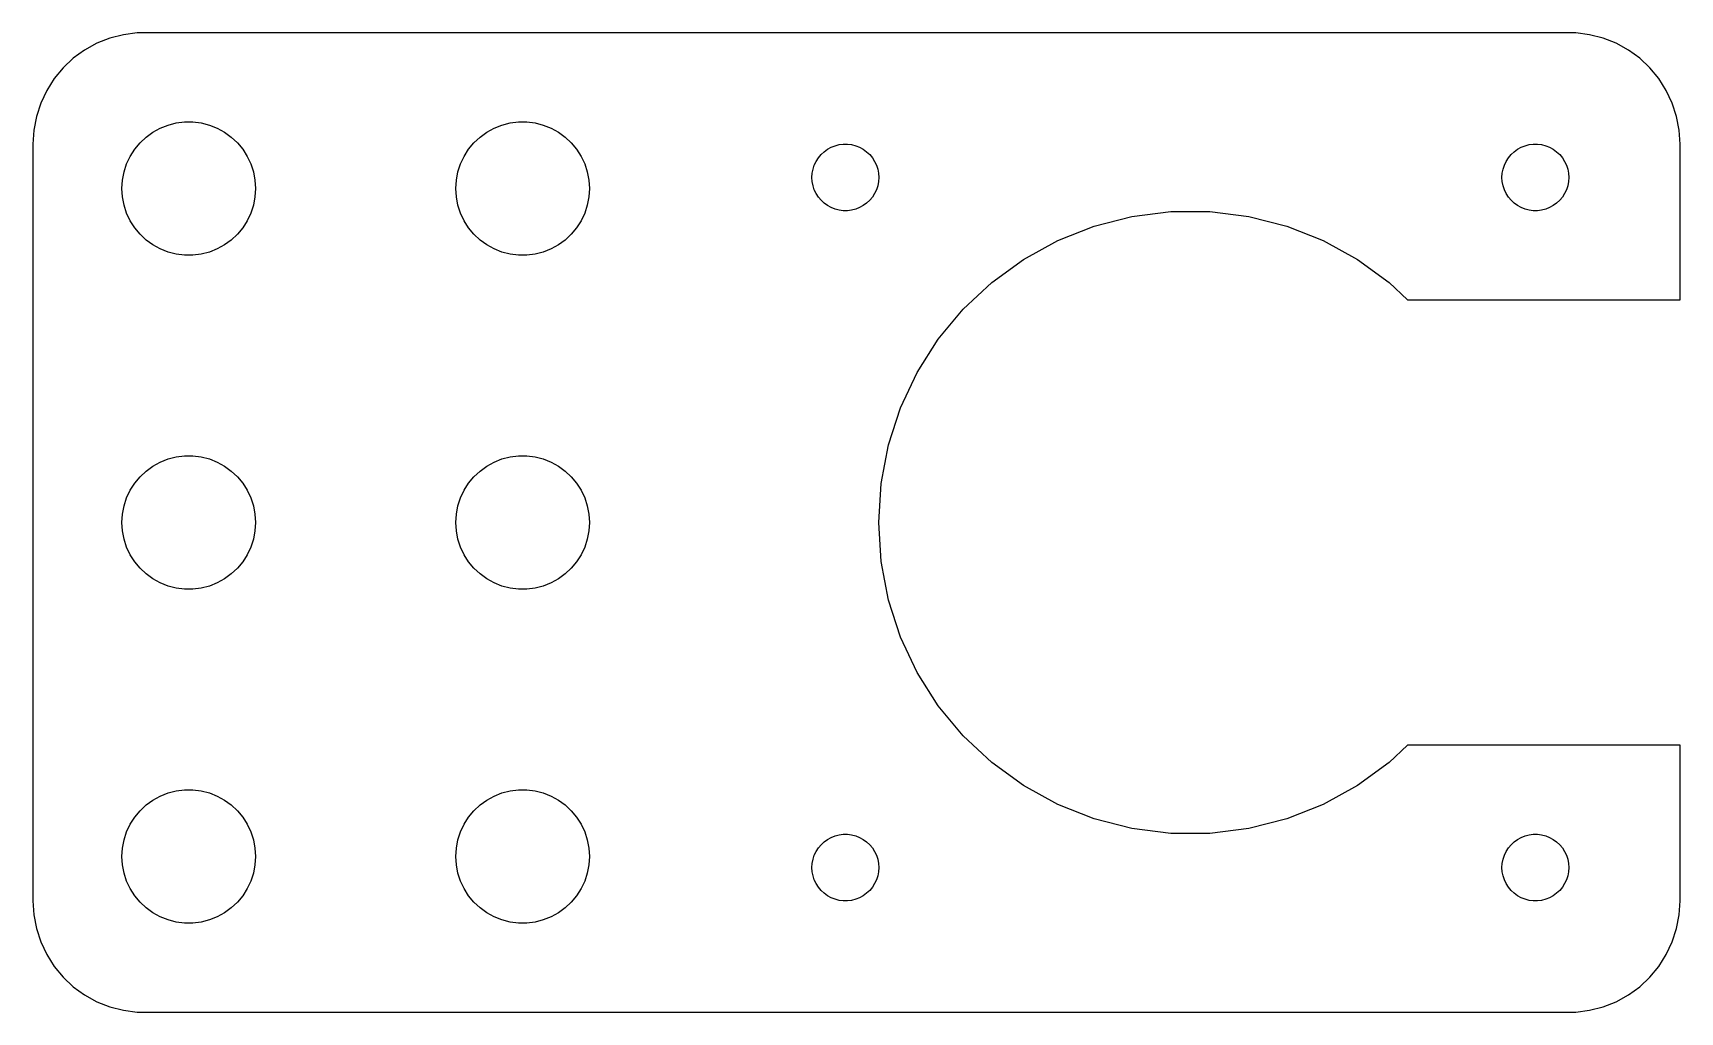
# Model space of a CAD drawing. Header units: metres. Extents: x -52 to 22, y 32 to 76.
import ezdxf

# ---------------------------------------------------------------- set-up
doc = ezdxf.new("R2010")
doc.units = ezdxf.units.M

msp = doc.modelspace()

# ---------------------------------------------------------------- linework, layer by layer
for p, q in [((-49.1289, 75.5241), (-49.6791, 75.2216)), ((-48.5451, 75.7553), (-49.1289, 75.5241)), ((-47.9369, 75.9114), (-48.5451, 75.7553)), ((-47.3139, 75.9901), (-47.9369, 75.9114)), ((17.3139, 75.9901), (-47.3139, 75.9901)), ((17.9369, 75.9114), (17.3139, 75.9901)), ((18.5451, 75.7553), (17.9369, 75.9114)), ((19.1289, 75.5241), (18.5451, 75.7553)), ((19.6791, 75.2216), (19.1289, 75.5241)), ((-50.1871, 74.8526), (-50.6448, 74.4227)), ((-49.6791, 75.2216), (-50.1871, 74.8526)), ((20.1871, 74.8526), (19.6791, 75.2216)), ((20.6448, 74.4227), (20.1871, 74.8526)), ((-50.6448, 74.4227), (-51.0451, 73.9389)), ((21.0451, 73.9389), (20.6448, 74.4227)), ((-51.3815, 73.4088), (-51.6489, 72.8406)), ((-51.0451, 73.9389), (-51.3815, 73.4088)), ((21.3815, 73.4088), (21.0451, 73.9389)), ((21.6489, 72.8406), (21.3815, 73.4088)), ((-51.6489, 72.8406), (-51.8429, 72.2434)), ((21.8429, 72.2434), (21.6489, 72.8406)), ((-51.8429, 72.2434), (-51.9606, 71.6267)), ((-46.2773, 71.7145), (-45.927, 71.8532)), ((-45.927, 71.8532), (-45.5621, 71.9469)), ((-45.5621, 71.9469), (-45.1884, 71.9941)), ((-45.1884, 71.9941), (-44.8116, 71.9941)), ((-44.8116, 71.9941), (-44.4379, 71.9469)), ((-44.4379, 71.9469), (-44.0729, 71.8532)), ((-44.0729, 71.8532), (-43.7227, 71.7145)), ((-31.2773, 71.7145), (-30.927, 71.8532)), ((-30.927, 71.8532), (-30.5621, 71.9469)), ((-30.5621, 71.9469), (-30.1884, 71.9941)), ((-30.1884, 71.9941), (-29.8116, 71.9941)), ((-29.8116, 71.9941), (-29.4379, 71.9469)), ((-29.4379, 71.9469), (-29.0729, 71.8532)), ((-29.0729, 71.8532), (-28.7227, 71.7145)), ((21.9606, 71.6267), (21.8429, 72.2434)), ((-51.9606, 71.6267), (-52, 71)), ((-47.427, 70.7634), (-47.1869, 71.0536)), ((-47.1869, 71.0536), (-46.9123, 71.3115)), ((-46.9123, 71.3115), (-46.6075, 71.533)), ((-46.6075, 71.533), (-46.2773, 71.7145)), ((-43.7227, 71.7145), (-43.3925, 71.533)), ((-43.3925, 71.533), (-43.0877, 71.3115)), ((-43.0877, 71.3115), (-42.8131, 71.0536)), ((-42.8131, 71.0536), (-42.5729, 70.7634)), ((-32.427, 70.7634), (-32.1869, 71.0536)), ((-32.1869, 71.0536), (-31.9123, 71.3115)), ((-31.9123, 71.3115), (-31.6075, 71.533)), ((-31.6075, 71.533), (-31.2773, 71.7145)), ((-28.7227, 71.7145), (-28.3925, 71.533)), ((-28.3925, 71.533), (-28.0877, 71.3115)), ((-28.0877, 71.3115), (-27.8131, 71.0536)), ((-27.8131, 71.0536), (-27.5729, 70.7634)), ((22, 71), (21.9606, 71.6267)), ((-52, 71), (-52, 37)), ((-47.7893, 70.1044), (-47.6289, 70.4453)), ((-47.6289, 70.4453), (-47.427, 70.7634)), ((-42.5729, 70.7634), (-42.3711, 70.4453)), ((-42.3711, 70.4453), (-42.2107, 70.1044)), ((-32.7893, 70.1044), (-32.6289, 70.4453)), ((-32.6289, 70.4453), (-32.427, 70.7634)), ((-27.5729, 70.7634), (-27.3711, 70.4453)), ((-27.3711, 70.4453), (-27.2107, 70.1044)), ((-16.8145, 70.2226), (-16.7135, 70.3817)), ((-16.7135, 70.3817), (-16.5934, 70.5268)), ((-16.5934, 70.5268), (-16.4561, 70.6558)), ((-16.4561, 70.6558), (-16.3037, 70.7665)), ((-16.3037, 70.7665), (-16.1387, 70.8572)), ((-16.1387, 70.8572), (-15.9635, 70.9266)), ((-15.9635, 70.9266), (-15.7811, 70.9734)), ((-15.7811, 70.9734), (-15.5942, 70.997)), ((-15.5942, 70.997), (-15.4058, 70.997)), ((-15.4058, 70.997), (-15.2189, 70.9734)), ((-15.2189, 70.9734), (-15.0365, 70.9266)), ((-15.0365, 70.9266), (-14.8613, 70.8572)), ((-14.8613, 70.8572), (-14.6963, 70.7665)), ((-14.6963, 70.7665), (-14.5439, 70.6558)), ((-14.5439, 70.6558), (-14.4065, 70.5268)), ((-14.4065, 70.5268), (-14.2865, 70.3817)), ((-14.2865, 70.3817), (-14.1855, 70.2226)), ((14.1855, 70.2226), (14.2865, 70.3817)), ((14.2865, 70.3817), (14.4065, 70.5268)), ((14.4065, 70.5268), (14.5439, 70.6558)), ((14.5439, 70.6558), (14.6963, 70.7665)), ((14.6963, 70.7665), (14.8613, 70.8572)), ((14.8613, 70.8572), (15.0365, 70.9266)), ((15.0365, 70.9266), (15.2189, 70.9734)), ((15.2189, 70.9734), (15.4058, 70.997)), ((15.4058, 70.997), (15.5942, 70.997)), ((15.5942, 70.997), (15.7811, 70.9734)), ((15.7811, 70.9734), (15.9635, 70.9266)), ((15.9635, 70.9266), (16.1387, 70.8572)), ((16.1387, 70.8572), (16.3037, 70.7665)), ((16.3037, 70.7665), (16.4561, 70.6558)), ((16.4561, 70.6558), (16.5934, 70.5268)), ((16.5934, 70.5268), (16.7135, 70.3817)), ((16.7135, 70.3817), (16.8145, 70.2226)), ((22, 64), (22, 71)), ((-47.9763, 69.376), (-47.9057, 69.7461)), ((-47.9057, 69.7461), (-47.7893, 70.1044)), ((-42.2107, 70.1044), (-42.0942, 69.7461)), ((-42.0942, 69.7461), (-42.0237, 69.376)), ((-32.9763, 69.376), (-32.9057, 69.7461)), ((-32.9057, 69.7461), (-32.7893, 70.1044)), ((-27.2107, 70.1044), (-27.0942, 69.7461)), ((-27.0942, 69.7461), (-27.0237, 69.376)), ((-17, 69.5), (-16.9882, 69.688)), ((-16.9882, 69.688), (-16.9529, 69.873)), ((-16.9529, 69.873), (-16.8947, 70.0522)), ((-16.8947, 70.0522), (-16.8145, 70.2226)), ((-14.1855, 70.2226), (-14.1053, 70.0522)), ((-14.1053, 70.0522), (-14.0471, 69.873)), ((-14.0471, 69.873), (-14.0118, 69.688)), ((-14.0118, 69.688), (-14, 69.5)), ((14, 69.5), (14.0118, 69.688)), ((14.0118, 69.688), (14.0471, 69.873)), ((14.0471, 69.873), (14.1053, 70.0522)), ((14.1053, 70.0522), (14.1855, 70.2226)), ((16.8145, 70.2226), (16.8947, 70.0522)), ((16.8947, 70.0522), (16.9529, 69.873)), ((16.9529, 69.873), (16.9882, 69.688)), ((16.9882, 69.688), (17, 69.5)), ((-48, 69), (-47.9763, 69.376)), ((-47.9763, 68.624), (-48, 69)), ((-42.0237, 69.376), (-42, 69)), ((-42, 69), (-42.0237, 68.624)), ((-33, 69), (-32.9763, 69.376)), ((-32.9763, 68.624), (-33, 69)), ((-27.0237, 69.376), (-27, 69)), ((-27, 69), (-27.0237, 68.624)), ((-16.9882, 69.312), (-17, 69.5)), ((-16.9529, 69.127), (-16.9882, 69.312)), ((-16.8947, 68.9478), (-16.9529, 69.127)), ((-16.8145, 68.7774), (-16.8947, 68.9478)), ((-14.1053, 68.9478), (-14.1855, 68.7774)), ((-14.0471, 69.127), (-14.1053, 68.9478)), ((-14.0118, 69.312), (-14.0471, 69.127)), ((-14, 69.5), (-14.0118, 69.312)), ((14.0118, 69.312), (14, 69.5)), ((14.0471, 69.127), (14.0118, 69.312)), ((14.1053, 68.9478), (14.0471, 69.127)), ((14.1855, 68.7774), (14.1053, 68.9478)), ((16.8947, 68.9478), (16.8145, 68.7774)), ((16.9529, 69.127), (16.8947, 68.9478)), ((16.9882, 69.312), (16.9529, 69.127)), ((17, 69.5), (16.9882, 69.312)), ((-47.9057, 68.2539), (-47.9763, 68.624)), ((-47.7893, 67.8956), (-47.9057, 68.2539)), ((-42.0942, 68.2539), (-42.2107, 67.8956)), ((-42.0237, 68.624), (-42.0942, 68.2539)), ((-32.9057, 68.2539), (-32.9763, 68.624)), ((-32.7893, 67.8956), (-32.9057, 68.2539)), ((-27.0942, 68.2539), (-27.2107, 67.8956)), ((-27.0237, 68.624), (-27.0942, 68.2539)), ((-16.7135, 68.6183), (-16.8145, 68.7774)), ((-16.5934, 68.4732), (-16.7135, 68.6183)), ((-16.4561, 68.3442), (-16.5934, 68.4732)), ((-16.3037, 68.2335), (-16.4561, 68.3442)), ((-16.1387, 68.1427), (-16.3037, 68.2335)), ((-15.9635, 68.0734), (-16.1387, 68.1427)), ((-14.8613, 68.1427), (-15.0365, 68.0734)), ((-14.6963, 68.2335), (-14.8613, 68.1427)), ((-14.5439, 68.3442), (-14.6963, 68.2335)), ((-14.4065, 68.4732), (-14.5439, 68.3442)), ((-14.2865, 68.6183), (-14.4065, 68.4732)), ((-14.1855, 68.7774), (-14.2865, 68.6183)), ((14.2865, 68.6183), (14.1855, 68.7774)), ((14.4065, 68.4732), (14.2865, 68.6183)), ((14.5439, 68.3442), (14.4065, 68.4732)), ((14.6963, 68.2335), (14.5439, 68.3442)), ((14.8613, 68.1427), (14.6963, 68.2335)), ((15.0365, 68.0734), (14.8613, 68.1427)), ((16.1387, 68.1427), (15.9635, 68.0734)), ((16.3037, 68.2335), (16.1387, 68.1427)), ((16.4561, 68.3442), (16.3037, 68.2335)), ((16.5934, 68.4732), (16.4561, 68.3442)), ((16.7135, 68.6183), (16.5934, 68.4732)), ((16.8145, 68.7774), (16.7135, 68.6183)), ((-47.6289, 67.5547), (-47.7893, 67.8956)), ((-47.427, 67.2366), (-47.6289, 67.5547)), ((-42.3711, 67.5547), (-42.5729, 67.2366)), ((-42.2107, 67.8956), (-42.3711, 67.5547)), ((-32.6289, 67.5547), (-32.7893, 67.8956)), ((-32.427, 67.2366), (-32.6289, 67.5547)), ((-27.3711, 67.5547), (-27.5729, 67.2366)), ((-27.2107, 67.8956), (-27.3711, 67.5547)), ((-15.7811, 68.0266), (-15.9635, 68.0734)), ((-15.5942, 68.0029), (-15.7811, 68.0266)), ((-15.4058, 68.0029), (-15.5942, 68.0029)), ((-15.2189, 68.0266), (-15.4058, 68.0029)), ((-15.0365, 68.0734), (-15.2189, 68.0266)), ((-4.32623, 67.3148), (-2.62334, 67.752)), ((-2.62334, 67.752), (-0.87906, 67.9724)), ((-0.87906, 67.9724), (0.87906, 67.9724)), ((0.87906, 67.9724), (2.62334, 67.752)), ((2.62334, 67.752), (4.32623, 67.3148)), ((15.2189, 68.0266), (15.0365, 68.0734)), ((15.4058, 68.0029), (15.2189, 68.0266)), ((15.5942, 68.0029), (15.4058, 68.0029)), ((15.7811, 68.0266), (15.5942, 68.0029)), ((15.9635, 68.0734), (15.7811, 68.0266)), ((-47.1869, 66.9464), (-47.427, 67.2366)), ((-46.9123, 66.6884), (-47.1869, 66.9464)), ((-46.6075, 66.467), (-46.9123, 66.6884)), ((-43.0877, 66.6884), (-43.3925, 66.467)), ((-42.8131, 66.9464), (-43.0877, 66.6884)), ((-42.5729, 67.2366), (-42.8131, 66.9464)), ((-32.1869, 66.9464), (-32.427, 67.2366)), ((-31.9123, 66.6884), (-32.1869, 66.9464)), ((-31.6075, 66.467), (-31.9123, 66.6884)), ((-28.0877, 66.6884), (-28.3925, 66.467)), ((-27.8131, 66.9464), (-28.0877, 66.6884)), ((-27.5729, 67.2366), (-27.8131, 66.9464)), ((-7.50157, 65.8206), (-5.96091, 66.6676)), ((-5.96091, 66.6676), (-4.32623, 67.3148)), ((4.32623, 67.3148), (5.96091, 66.6676)), ((5.96091, 66.6676), (7.50157, 65.8206)), ((-46.2773, 66.2855), (-46.6075, 66.467)), ((-45.927, 66.1468), (-46.2773, 66.2855)), ((-45.5621, 66.0531), (-45.927, 66.1468)), ((-45.1884, 66.0059), (-45.5621, 66.0531)), ((-44.8116, 66.0059), (-45.1884, 66.0059)), ((-44.4379, 66.0531), (-44.8116, 66.0059)), ((-44.0729, 66.1468), (-44.4379, 66.0531)), ((-43.7227, 66.2855), (-44.0729, 66.1468)), ((-43.3925, 66.467), (-43.7227, 66.2855)), ((-31.2773, 66.2855), (-31.6075, 66.467)), ((-30.927, 66.1468), (-31.2773, 66.2855)), ((-30.5621, 66.0531), (-30.927, 66.1468)), ((-30.1884, 66.0059), (-30.5621, 66.0531)), ((-29.8116, 66.0059), (-30.1884, 66.0059)), ((-29.4379, 66.0531), (-29.8116, 66.0059)), ((-29.0729, 66.1468), (-29.4379, 66.0531)), ((-28.7227, 66.2855), (-29.0729, 66.1468)), ((-28.3925, 66.467), (-28.7227, 66.2855)), ((-8.92393, 64.7872), (-7.50157, 65.8206)), ((7.50157, 65.8206), (8.92393, 64.7872)), ((-10.2056, 63.5836), (-8.92393, 64.7872)), ((8.92393, 64.7872), (9.76219, 64)), ((9.76219, 64), (22, 64)), ((-11.3262, 62.229), (-10.2056, 63.5836)), ((-12.2683, 60.7445), (-11.3262, 62.229)), ((-13.0169, 59.1537), (-12.2683, 60.7445)), ((-13.5602, 57.4816), (-13.0169, 59.1537)), ((-45.5621, 56.9469), (-45.1884, 56.9941)), ((-45.1884, 56.9941), (-44.8116, 56.9941)), ((-44.8116, 56.9941), (-44.4379, 56.9469)), ((-30.5621, 56.9469), (-30.1884, 56.9941)), ((-30.1884, 56.9941), (-29.8116, 56.9941)), ((-29.8116, 56.9941), (-29.4379, 56.9469)), ((-13.8896, 55.7547), (-13.5602, 57.4816)), ((-47.1869, 56.0536), (-46.9123, 56.3115)), ((-46.9123, 56.3115), (-46.6075, 56.533)), ((-46.6075, 56.533), (-46.2773, 56.7145)), ((-46.2773, 56.7145), (-45.927, 56.8532)), ((-45.927, 56.8532), (-45.5621, 56.9469)), ((-44.4379, 56.9469), (-44.0729, 56.8532)), ((-44.0729, 56.8532), (-43.7227, 56.7145)), ((-43.7227, 56.7145), (-43.3925, 56.533)), ((-43.3925, 56.533), (-43.0877, 56.3115)), ((-43.0877, 56.3115), (-42.8131, 56.0536)), ((-32.1869, 56.0536), (-31.9123, 56.3115)), ((-31.9123, 56.3115), (-31.6075, 56.533)), ((-31.6075, 56.533), (-31.2773, 56.7145)), ((-31.2773, 56.7145), (-30.927, 56.8532)), ((-30.927, 56.8532), (-30.5621, 56.9469)), ((-29.4379, 56.9469), (-29.0729, 56.8532)), ((-29.0729, 56.8532), (-28.7227, 56.7145)), ((-28.7227, 56.7145), (-28.3925, 56.533)), ((-28.3925, 56.533), (-28.0877, 56.3115)), ((-28.0877, 56.3115), (-27.8131, 56.0536)), ((-47.6289, 55.4453), (-47.427, 55.7634)), ((-47.427, 55.7634), (-47.1869, 56.0536)), ((-42.8131, 56.0536), (-42.5729, 55.7634)), ((-42.5729, 55.7634), (-42.3711, 55.4453)), ((-32.6289, 55.4453), (-32.427, 55.7634)), ((-32.427, 55.7634), (-32.1869, 56.0536)), ((-27.8131, 56.0536), (-27.5729, 55.7634)), ((-27.5729, 55.7634), (-27.3711, 55.4453)), ((-14, 54), (-13.8896, 55.7547)), ((-47.9057, 54.7461), (-47.7893, 55.1044)), ((-47.7893, 55.1044), (-47.6289, 55.4453)), ((-42.3711, 55.4453), (-42.2107, 55.1044)), ((-42.2107, 55.1044), (-42.0942, 54.7461)), ((-32.9057, 54.7461), (-32.7893, 55.1044)), ((-32.7893, 55.1044), (-32.6289, 55.4453)), ((-27.3711, 55.4453), (-27.2107, 55.1044)), ((-27.2107, 55.1044), (-27.0942, 54.7461)), ((-48, 54), (-47.9763, 54.376)), ((-47.9763, 54.376), (-47.9057, 54.7461)), ((-42.0942, 54.7461), (-42.0237, 54.376)), ((-42.0237, 54.376), (-42, 54)), ((-33, 54), (-32.9763, 54.376)), ((-32.9763, 54.376), (-32.9057, 54.7461)), ((-27.0942, 54.7461), (-27.0237, 54.376)), ((-27.0237, 54.376), (-27, 54)), ((-47.9763, 53.624), (-48, 54)), ((-47.9057, 53.2539), (-47.9763, 53.624)), ((-42.0237, 53.624), (-42.0942, 53.2539)), ((-42, 54), (-42.0237, 53.624)), ((-32.9763, 53.624), (-33, 54)), ((-32.9057, 53.2539), (-32.9763, 53.624)), ((-27.0237, 53.624), (-27.0942, 53.2539)), ((-27, 54), (-27.0237, 53.624)), ((-13.8896, 52.2453), (-14, 54)), ((-47.7893, 52.8956), (-47.9057, 53.2539)), ((-47.6289, 52.5547), (-47.7893, 52.8956)), ((-47.427, 52.2366), (-47.6289, 52.5547)), ((-42.3711, 52.5547), (-42.5729, 52.2366)), ((-42.2107, 52.8956), (-42.3711, 52.5547)), ((-42.0942, 53.2539), (-42.2107, 52.8956)), ((-32.7893, 52.8956), (-32.9057, 53.2539)), ((-32.6289, 52.5547), (-32.7893, 52.8956)), ((-32.427, 52.2366), (-32.6289, 52.5547)), ((-27.3711, 52.5547), (-27.5729, 52.2366)), ((-27.2107, 52.8956), (-27.3711, 52.5547)), ((-27.0942, 53.2539), (-27.2107, 52.8956)), ((-47.1869, 51.9464), (-47.427, 52.2366)), ((-46.9123, 51.6885), (-47.1869, 51.9464)), ((-42.8131, 51.9464), (-43.0877, 51.6885)), ((-42.5729, 52.2366), (-42.8131, 51.9464)), ((-32.1869, 51.9464), (-32.427, 52.2366)), ((-31.9123, 51.6885), (-32.1869, 51.9464)), ((-27.8131, 51.9464), (-28.0877, 51.6885)), ((-27.5729, 52.2366), (-27.8131, 51.9464)), ((-13.5602, 50.5184), (-13.8896, 52.2453)), ((-46.6075, 51.467), (-46.9123, 51.6885)), ((-46.2773, 51.2855), (-46.6075, 51.467)), ((-45.927, 51.1468), (-46.2773, 51.2855)), ((-45.5621, 51.0531), (-45.927, 51.1468)), ((-44.0729, 51.1468), (-44.4379, 51.0531)), ((-43.7227, 51.2855), (-44.0729, 51.1468)), ((-43.3925, 51.467), (-43.7227, 51.2855)), ((-43.0877, 51.6885), (-43.3925, 51.467)), ((-31.6075, 51.467), (-31.9123, 51.6885)), ((-31.2773, 51.2855), (-31.6075, 51.467)), ((-30.927, 51.1468), (-31.2773, 51.2855)), ((-30.5621, 51.0531), (-30.927, 51.1468)), ((-29.0729, 51.1468), (-29.4379, 51.0531)), ((-28.7227, 51.2855), (-29.0729, 51.1468)), ((-28.3925, 51.467), (-28.7227, 51.2855)), ((-28.0877, 51.6885), (-28.3925, 51.467)), ((-45.1884, 51.0059), (-45.5621, 51.0531)), ((-44.8116, 51.0059), (-45.1884, 51.0059)), ((-44.4379, 51.0531), (-44.8116, 51.0059)), ((-30.1884, 51.0059), (-30.5621, 51.0531)), ((-29.8116, 51.0059), (-30.1884, 51.0059)), ((-29.4379, 51.0531), (-29.8116, 51.0059)), ((-13.0169, 48.8463), (-13.5602, 50.5184)), ((-12.2683, 47.2555), (-13.0169, 48.8463)), ((-11.3262, 45.771), (-12.2683, 47.2555)), ((-10.2056, 44.4164), (-11.3262, 45.771)), ((-8.92393, 43.2128), (-10.2056, 44.4164)), ((9.76219, 44), (8.92393, 43.2128)), ((22, 44), (9.76219, 44)), ((22, 37), (22, 44)), ((-7.50157, 42.1794), (-8.92393, 43.2128)), ((8.92393, 43.2128), (7.50157, 42.1794)), ((-46.9123, 41.3116), (-46.6075, 41.533)), ((-46.6075, 41.533), (-46.2773, 41.7145)), ((-46.2773, 41.7145), (-45.927, 41.8532)), ((-45.927, 41.8532), (-45.5621, 41.9469)), ((-45.5621, 41.9469), (-45.1884, 41.9941)), ((-45.1884, 41.9941), (-44.8116, 41.9941)), ((-44.8116, 41.9941), (-44.4379, 41.9469)), ((-44.4379, 41.9469), (-44.0729, 41.8532)), ((-44.0729, 41.8532), (-43.7227, 41.7145)), ((-43.7227, 41.7145), (-43.3925, 41.533)), ((-43.3925, 41.533), (-43.0877, 41.3116)), ((-31.9123, 41.3116), (-31.6075, 41.533)), ((-31.6075, 41.533), (-31.2773, 41.7145)), ((-31.2773, 41.7145), (-30.927, 41.8532)), ((-30.927, 41.8532), (-30.5621, 41.9469)), ((-30.5621, 41.9469), (-30.1884, 41.9941)), ((-30.1884, 41.9941), (-29.8116, 41.9941)), ((-29.8116, 41.9941), (-29.4379, 41.9469)), ((-29.4379, 41.9469), (-29.0729, 41.8532)), ((-29.0729, 41.8532), (-28.7227, 41.7145)), ((-28.7227, 41.7145), (-28.3925, 41.533)), ((-28.3925, 41.533), (-28.0877, 41.3116)), ((-5.96091, 41.3324), (-7.50157, 42.1794)), ((7.50157, 42.1794), (5.96091, 41.3324)), ((-47.6289, 40.4453), (-47.427, 40.7634)), ((-47.427, 40.7634), (-47.1869, 41.0536)), ((-47.1869, 41.0536), (-46.9123, 41.3116)), ((-43.0877, 41.3116), (-42.8131, 41.0536)), ((-42.8131, 41.0536), (-42.5729, 40.7634)), ((-42.5729, 40.7634), (-42.3711, 40.4453)), ((-32.6289, 40.4453), (-32.427, 40.7634)), ((-32.427, 40.7634), (-32.1869, 41.0536)), ((-32.1869, 41.0536), (-31.9123, 41.3116)), ((-28.0877, 41.3116), (-27.8131, 41.0536)), ((-27.8131, 41.0536), (-27.5729, 40.7634)), ((-27.5729, 40.7634), (-27.3711, 40.4453)), ((-4.32623, 40.6852), (-5.96091, 41.3324)), ((5.96091, 41.3324), (4.32623, 40.6852)), ((-47.9057, 39.7461), (-47.7893, 40.1044)), ((-47.7893, 40.1044), (-47.6289, 40.4453)), ((-42.3711, 40.4453), (-42.2107, 40.1044)), ((-42.2107, 40.1044), (-42.0942, 39.7461)), ((-32.9057, 39.7461), (-32.7893, 40.1044)), ((-32.7893, 40.1044), (-32.6289, 40.4453)), ((-27.3711, 40.4453), (-27.2107, 40.1044)), ((-27.2107, 40.1044), (-27.0942, 39.7461)), ((-15.9635, 39.9266), (-15.7811, 39.9734)), ((-15.7811, 39.9734), (-15.5942, 39.9971)), ((-15.5942, 39.9971), (-15.4058, 39.9971)), ((-15.4058, 39.9971), (-15.2189, 39.9734)), ((-15.2189, 39.9734), (-15.0365, 39.9266)), ((-2.62334, 40.248), (-4.32623, 40.6852)), ((-0.87906, 40.0276), (-2.62334, 40.248)), ((0.87906, 40.0276), (-0.87906, 40.0276)), ((2.62334, 40.248), (0.87906, 40.0276)), ((4.32623, 40.6852), (2.62334, 40.248)), ((15.0365, 39.9266), (15.2189, 39.9734)), ((15.2189, 39.9734), (15.4058, 39.9971)), ((15.4058, 39.9971), (15.5942, 39.9971)), ((15.5942, 39.9971), (15.7811, 39.9734)), ((15.7811, 39.9734), (15.9635, 39.9266)), ((-48, 39), (-47.9763, 39.376)), ((-47.9763, 39.376), (-47.9057, 39.7461)), ((-42.0942, 39.7461), (-42.0237, 39.376)), ((-42.0237, 39.376), (-42, 39)), ((-33, 39), (-32.9763, 39.376)), ((-32.9763, 39.376), (-32.9057, 39.7461)), ((-27.0942, 39.7461), (-27.0237, 39.376)), ((-27.0237, 39.376), (-27, 39)), ((-16.8947, 39.0522), (-16.8145, 39.2226)), ((-16.8145, 39.2226), (-16.7135, 39.3817)), ((-16.7135, 39.3817), (-16.5934, 39.5268)), ((-16.5934, 39.5268), (-16.4561, 39.6558)), ((-16.4561, 39.6558), (-16.3037, 39.7665)), ((-16.3037, 39.7665), (-16.1387, 39.8573)), ((-16.1387, 39.8573), (-15.9635, 39.9266)), ((-15.0365, 39.9266), (-14.8613, 39.8573)), ((-14.8613, 39.8573), (-14.6963, 39.7665)), ((-14.6963, 39.7665), (-14.5439, 39.6558)), ((-14.5439, 39.6558), (-14.4065, 39.5268)), ((-14.4065, 39.5268), (-14.2865, 39.3817)), ((-14.2865, 39.3817), (-14.1855, 39.2226)), ((-14.1855, 39.2226), (-14.1053, 39.0522)), ((14.1053, 39.0522), (14.1855, 39.2226)), ((14.1855, 39.2226), (14.2865, 39.3817)), ((14.2865, 39.3817), (14.4065, 39.5268)), ((14.4065, 39.5268), (14.5439, 39.6558)), ((14.5439, 39.6558), (14.6963, 39.7665)), ((14.6963, 39.7665), (14.8613, 39.8573)), ((14.8613, 39.8573), (15.0365, 39.9266)), ((15.9635, 39.9266), (16.1387, 39.8573)), ((16.1387, 39.8573), (16.3037, 39.7665)), ((16.3037, 39.7665), (16.4561, 39.6558)), ((16.4561, 39.6558), (16.5934, 39.5268)), ((16.5934, 39.5268), (16.7135, 39.3817)), ((16.7135, 39.3817), (16.8145, 39.2226)), ((16.8145, 39.2226), (16.8947, 39.0522)), ((-47.9763, 38.624), (-48, 39)), ((-47.9057, 38.2539), (-47.9763, 38.624)), ((-42.0237, 38.624), (-42.0942, 38.2539)), ((-42, 39), (-42.0237, 38.624)), ((-32.9763, 38.624), (-33, 39)), ((-32.9057, 38.2539), (-32.9763, 38.624)), ((-27.0237, 38.624), (-27.0942, 38.2539)), ((-27, 39), (-27.0237, 38.624)), ((-17, 38.5), (-16.9882, 38.688)), ((-16.9882, 38.312), (-17, 38.5)), ((-16.9882, 38.688), (-16.9529, 38.873)), ((-16.9529, 38.873), (-16.8947, 39.0522)), ((-14.1053, 39.0522), (-14.0471, 38.873)), ((-14.0471, 38.873), (-14.0118, 38.688)), ((-14.0118, 38.688), (-14, 38.5)), ((-14, 38.5), (-14.0118, 38.312)), ((14, 38.5), (14.0118, 38.688)), ((14.0118, 38.312), (14, 38.5)), ((14.0118, 38.688), (14.0471, 38.873)), ((14.0471, 38.873), (14.1053, 39.0522)), ((16.8947, 39.0522), (16.9529, 38.873)), ((16.9529, 38.873), (16.9882, 38.688)), ((16.9882, 38.688), (17, 38.5)), ((17, 38.5), (16.9882, 38.312)), ((-47.7893, 37.8956), (-47.9057, 38.2539)), ((-47.6289, 37.5547), (-47.7893, 37.8956)), ((-42.2107, 37.8956), (-42.3711, 37.5547)), ((-42.0942, 38.2539), (-42.2107, 37.8956)), ((-32.7893, 37.8956), (-32.9057, 38.2539)), ((-32.6289, 37.5547), (-32.7893, 37.8956)), ((-27.2107, 37.8956), (-27.3711, 37.5547)), ((-27.0942, 38.2539), (-27.2107, 37.8956)), ((-16.9529, 38.127), (-16.9882, 38.312)), ((-16.8947, 37.9478), (-16.9529, 38.127)), ((-16.8145, 37.7774), (-16.8947, 37.9478)), ((-16.7135, 37.6183), (-16.8145, 37.7774)), ((-14.1855, 37.7774), (-14.2865, 37.6183)), ((-14.1053, 37.9478), (-14.1855, 37.7774)), ((-14.0471, 38.127), (-14.1053, 37.9478)), ((-14.0118, 38.312), (-14.0471, 38.127)), ((14.0471, 38.127), (14.0118, 38.312)), ((14.1053, 37.9478), (14.0471, 38.127)), ((14.1855, 37.7774), (14.1053, 37.9478)), ((14.2865, 37.6183), (14.1855, 37.7774)), ((16.8145, 37.7774), (16.7135, 37.6183)), ((16.8947, 37.9478), (16.8145, 37.7774)), ((16.9529, 38.127), (16.8947, 37.9478)), ((16.9882, 38.312), (16.9529, 38.127)), ((-52, 37), (-51.9606, 36.3733)), ((-47.427, 37.2366), (-47.6289, 37.5547)), ((-47.1869, 36.9464), (-47.427, 37.2366)), ((-42.5729, 37.2366), (-42.8131, 36.9464)), ((-42.3711, 37.5547), (-42.5729, 37.2366)), ((-32.427, 37.2366), (-32.6289, 37.5547)), ((-32.1869, 36.9464), (-32.427, 37.2366)), ((-27.5729, 37.2366), (-27.8131, 36.9464)), ((-27.3711, 37.5547), (-27.5729, 37.2366)), ((-16.5934, 37.4732), (-16.7135, 37.6183)), ((-16.4561, 37.3442), (-16.5934, 37.4732)), ((-16.3037, 37.2335), (-16.4561, 37.3442)), ((-16.1387, 37.1428), (-16.3037, 37.2335)), ((-15.9635, 37.0734), (-16.1387, 37.1428)), ((-15.7811, 37.0266), (-15.9635, 37.0734)), ((-15.5942, 37.003), (-15.7811, 37.0266)), ((-15.4058, 37.003), (-15.5942, 37.003)), ((-15.2189, 37.0266), (-15.4058, 37.003)), ((-15.0365, 37.0734), (-15.2189, 37.0266)), ((-14.8613, 37.1428), (-15.0365, 37.0734)), ((-14.6963, 37.2335), (-14.8613, 37.1428)), ((-14.5439, 37.3442), (-14.6963, 37.2335)), ((-14.4065, 37.4732), (-14.5439, 37.3442)), ((-14.2865, 37.6183), (-14.4065, 37.4732)), ((14.4065, 37.4732), (14.2865, 37.6183)), ((14.5439, 37.3442), (14.4065, 37.4732)), ((14.6963, 37.2335), (14.5439, 37.3442)), ((14.8613, 37.1428), (14.6963, 37.2335)), ((15.0365, 37.0734), (14.8613, 37.1428)), ((15.2189, 37.0266), (15.0365, 37.0734)), ((15.4058, 37.003), (15.2189, 37.0266)), ((15.5942, 37.003), (15.4058, 37.003)), ((15.7811, 37.0266), (15.5942, 37.003)), ((15.9635, 37.0734), (15.7811, 37.0266)), ((16.1387, 37.1428), (15.9635, 37.0734)), ((16.3037, 37.2335), (16.1387, 37.1428)), ((16.4561, 37.3442), (16.3037, 37.2335)), ((16.5934, 37.4732), (16.4561, 37.3442)), ((16.7135, 37.6183), (16.5934, 37.4732)), ((21.9606, 36.3733), (22, 37)), ((-51.9606, 36.3733), (-51.8429, 35.7566)), ((-46.9123, 36.6885), (-47.1869, 36.9464)), ((-46.6075, 36.467), (-46.9123, 36.6885)), ((-46.2773, 36.2855), (-46.6075, 36.467)), ((-45.927, 36.1468), (-46.2773, 36.2855)), ((-43.7227, 36.2855), (-44.0729, 36.1468)), ((-43.3925, 36.467), (-43.7227, 36.2855)), ((-43.0877, 36.6885), (-43.3925, 36.467)), ((-42.8131, 36.9464), (-43.0877, 36.6885)), ((-31.9123, 36.6885), (-32.1869, 36.9464)), ((-31.6075, 36.467), (-31.9123, 36.6885)), ((-31.2773, 36.2855), (-31.6075, 36.467)), ((-30.927, 36.1468), (-31.2773, 36.2855)), ((-28.7227, 36.2855), (-29.0729, 36.1468)), ((-28.3925, 36.467), (-28.7227, 36.2855)), ((-28.0877, 36.6885), (-28.3925, 36.467)), ((-27.8131, 36.9464), (-28.0877, 36.6885)), ((21.8429, 35.7566), (21.9606, 36.3733)), ((-51.8429, 35.7566), (-51.6489, 35.1594)), ((-45.5621, 36.0531), (-45.927, 36.1468)), ((-45.1884, 36.0059), (-45.5621, 36.0531)), ((-44.8116, 36.0059), (-45.1884, 36.0059)), ((-44.4379, 36.0531), (-44.8116, 36.0059)), ((-44.0729, 36.1468), (-44.4379, 36.0531)), ((-30.5621, 36.0531), (-30.927, 36.1468)), ((-30.1884, 36.0059), (-30.5621, 36.0531)), ((-29.8116, 36.0059), (-30.1884, 36.0059)), ((-29.4379, 36.0531), (-29.8116, 36.0059)), ((-29.0729, 36.1468), (-29.4379, 36.0531)), ((21.6489, 35.1594), (21.8429, 35.7566)), ((-51.6489, 35.1594), (-51.3815, 34.5912)), ((21.3815, 34.5912), (21.6489, 35.1594)), ((-51.3815, 34.5912), (-51.0451, 34.0611)), ((-51.0451, 34.0611), (-50.6448, 33.5773)), ((20.6448, 33.5773), (21.0451, 34.0611)), ((21.0451, 34.0611), (21.3815, 34.5912)), ((-50.6448, 33.5773), (-50.1871, 33.1474)), ((20.1871, 33.1474), (20.6448, 33.5773)), ((-50.1871, 33.1474), (-49.6791, 32.7784)), ((-49.6791, 32.7784), (-49.1289, 32.4759)), ((19.1289, 32.4759), (19.6791, 32.7784)), ((19.6791, 32.7784), (20.1871, 33.1474)), ((-49.1289, 32.4759), (-48.5451, 32.2447)), ((-48.5451, 32.2447), (-47.9369, 32.0886)), ((-47.9369, 32.0886), (-47.3139, 32.0099)), ((-47.3139, 32.0099), (17.3139, 32.0099)), ((17.3139, 32.0099), (17.9369, 32.0886)), ((17.9369, 32.0886), (18.5451, 32.2447)), ((18.5451, 32.2447), (19.1289, 32.4759))]:
    msp.add_line(p, q)

doc.saveas('drawing.dxf')
